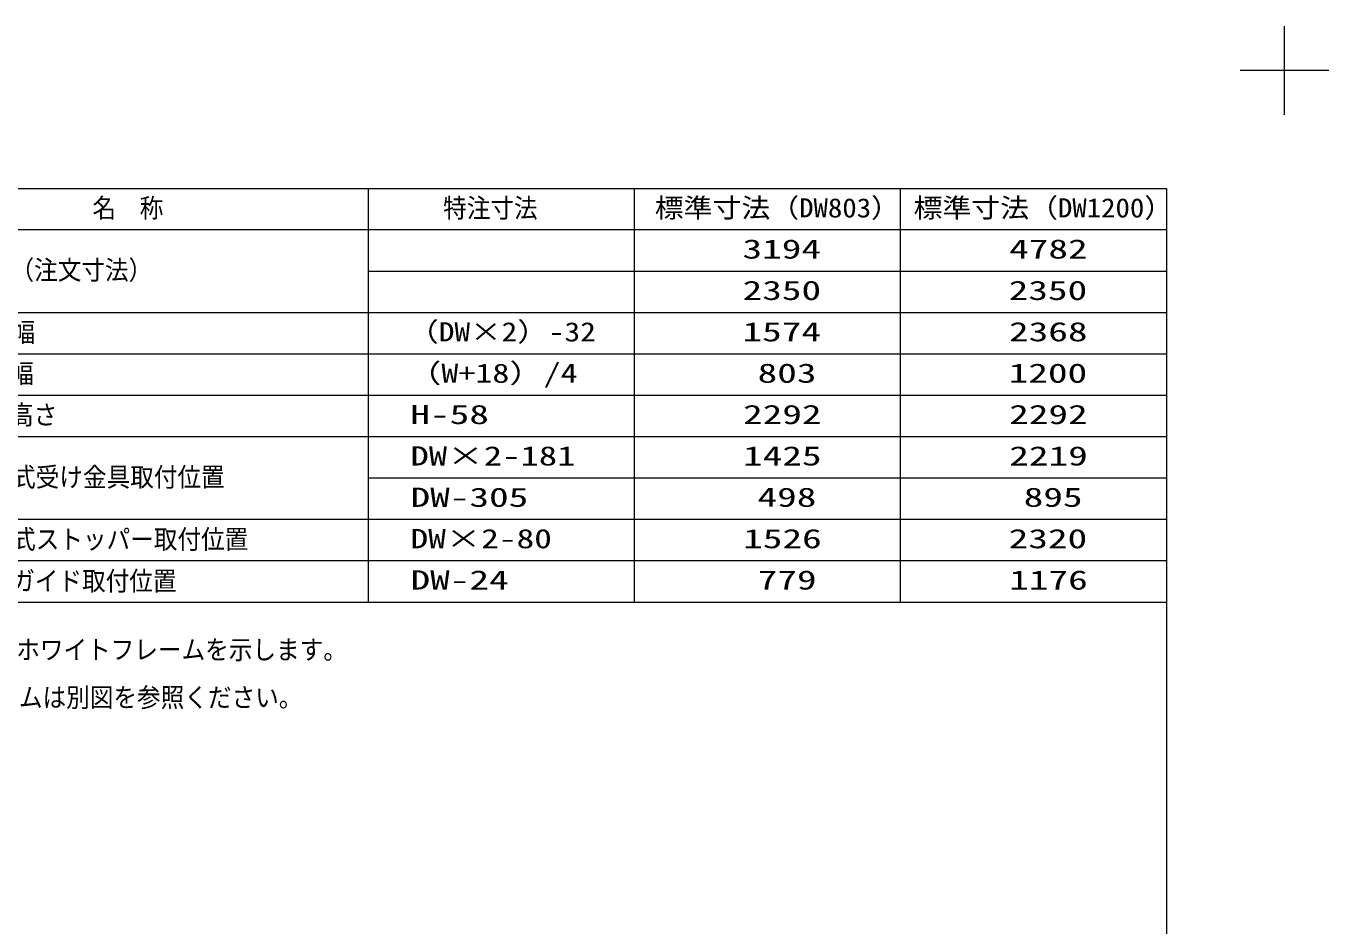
# Model space of a CAD drawing. Units: millimetres, scale not verified. Extents: x -6062 to 6062, y -3045 to 3045.
# Drawn here: x 284 to 2488, y 1522 to 3045 of the extents above; entities that cross this region are included whole.
import ezdxf
from ezdxf.enums import TextEntityAlignment as Align

# ---------------------------------------------------------------- set-up
doc = ezdxf.new("R2010")
doc.units = ezdxf.units.MM
doc.header["$LTSCALE"] = 20
doc.layers.add('0-5_1図面枠', color=7, linetype='Continuous', lineweight=9)
doc.styles.add('ＭＳ ゴシック', font='')
doc.styles.get('ＭＳ ゴシック').set_extended_font_data('MS Gothic')

# ---------------------------------------------------------------- blocks, each defined once
blk = doc.blocks.new('グループ-46')
at = {"layer": '0-5_1図面枠'}
for p, q in [((84000, 57900), (84000, 60900)), ((85500, 59400), (82500, 59400))]:
    blk.add_line(p, q, dxfattribs=at)
blk = doc.blocks.new('グループ-60')
at = {"layer": '0-5_1図面枠'}
for p, q in [((53000, 55400), (53000, 41400)), ((62000, 55400), (62000, 41400)), ((71000, 55400), (71000, 41400)), ((80000, 54000), (34000, 54000)), ((80000, 52600), (53000, 52600)), ((80000, 51200), (34000, 51200)), ((80000, 49800), (34000, 49800)), ((80000, 48400), (34000, 48400)), ((80000, 48400), (34000, 48400)), ((80000, 47000), (34000, 47000)), ((80000, 45600), (53000, 45600)), ((80000, 44200), (34000, 44200)), ((80000, 42800), (34000, 42800))]:
    blk.add_line(p, q, dxfattribs=at)
blk.add_lwpolyline([(34000, 55400), (80000, 55400), (80000, 41400), (34000, 41400)], close=True, dxfattribs=at)
at = {"layer": '0-5_1図面枠', "style": 'ＭＳ ゴシック'}
for s, width, p in [('名\u3000称', 0.9, (43676, 54221.3)), ('特注寸法', 0.9, (55538.4, 54223)), ('標準寸法（DW803）', 1.1, (62695.9, 54227.1)), ('標準寸法（DW1200）', 1.1, (71450, 54227.1)), ('3194', 1.5, (65663.1, 52834.9)), ('4782', 1.5, (74682.7, 52836.6)), ('開口寸法（注文寸法）', 0.9, (37708, 52125.1)), ('2350', 1.5, (65667.2, 51434.9)), ('2350', 1.5, (74667.2, 51434.9)), ('有効開口幅', 0.9, (37745.9, 50019.6)), ('（DW×2）-32', 1.2, (54323.4, 50032.8)), ('1574', 1.5, (65663.1, 50034.9)), ('2368', 1.5, (74678.7, 50036.6)), ('引き戸扉幅', 0.9, (37692.4, 48627.1)), ('（W+18）/4', 1.3, (54323.4, 48632.8)), ('803', 1.5, (66174.6, 48634.9)), ('1200', 1.5, (74667.2, 48634.9)), ('引き戸扉高さ', 0.9, (37692.4, 47223.4)), ('H-58', 1.5, (54431, 47236.6)), ('2292', 1.5, (65682.7, 47236.6)), ('2292', 1.5, (74682.7, 47236.6)), ('DW×2-181', 1.4, (54434.4, 45834.9)), ('1425', 1.5, (65682.7, 45834.9)), ('2219', 1.5, (74686.8, 45834.9)), ('スライド式受け金具取付位置', 0.9, (37761.4, 45119.3)), ('DW-305', 1.5, (54434.4, 44434.9)), ('498', 1.5, (66170.5, 44436.6)), ('895', 1.5, (75174.6, 44436.6)), ('スライド式ストッパー取付位置', 0.9, (37761.4, 43015.6)), ('DW×2-80', 1.35, (54434.4, 43034.9)), ('1526', 1.5, (65686.8, 43034.9)), ('2320', 1.5, (74667.2, 43034.9)), ('直付け下ガイド取付位置', 0.9, (37731, 41604.1)), ('DW-24', 1.5, (54434.4, 41636.6)), ('779', 1.5, (66178.6, 41636.6)), ('1176', 1.5, (74686.8, 41634.9)), ('※ 本図はブラック/ホワイトフレームを示します。', 0.9, (33908, 39277.6)), ('\u3000  ブロンズフレームは別図を参照ください。', 0.9, (34000, 37662.7))]:
    blk.add_text(s, height=650.9, dxfattribs=dict(at, width=width)).set_placement(p, align=Align.BOTTOM_LEFT)
blk = doc.blocks.new('グループ-61')
at = {"layer": '0-5_1図面枠'}
for p, q in [((84000, 57900), (84000, 60900)), ((85500, 59400), (82500, 59400))]:
    blk.add_line(p, q, dxfattribs=at)
blk = doc.blocks.new('グループ-63')
at = {"layer": '0-5_1図面枠'}
blk.add_lwpolyline([(-80000, 55400), (80000, 55400), (80000, -55400), (-80000, -55400)], close=True, dxfattribs=at)
blk = doc.blocks.new('図面枠')
at = {"layer": '0-5_1図面枠'}
for name in ['グループ-61', 'グループ-63']:
    blk.add_blockref(name, (0, 0), dxfattribs=at)

msp = doc.modelspace()

# ---------------------------------------------------------------- block references
at = {"layer": '0-5_1図面枠', "xscale": 0.05, "yscale": 0.05}
for name in ['グループ-46', '図面枠', 'グループ-60']:
    msp.add_blockref(name, (-1787.5, 0), dxfattribs=at)

doc.saveas('drawing.dxf')
